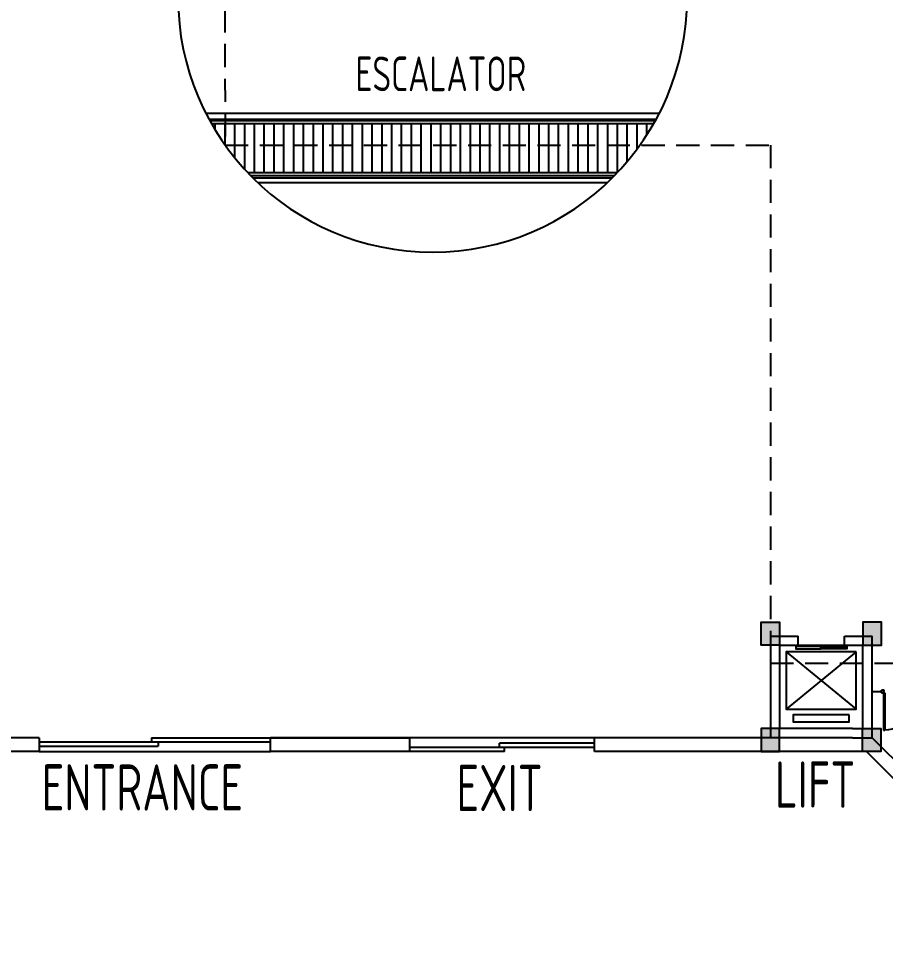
# Model space of a CAD drawing. Header units: millimetres. Extents: x 0 to 371, y 0 to 131.
# Drawn here: x 33.78 to 52.52, y 28.52 to 48.37 of the extents above; entities that cross this region are included whole.
import ezdxf

# ---------------------------------------------------------------- set-up
doc = ezdxf.new("R2010")
doc.units = ezdxf.units.MM
doc.linetypes.add('DASHED2', pattern=[0.375, 0.25, -0.125])
for name, color, linetype in [('COL_FILL', 8, 'Continuous'), ('COLUMN', 7, 'Continuous'), ('STAIR', 2, 'Continuous'), ('WINDOW', 2, 'Continuous'), ('YQ_TEXT', 6, 'Continuous')]:
    doc.layers.add(name, color=color, linetype=linetype)
doc.styles.add('YQ_DIM', font='SUPEROS.SHX', dxfattribs={"width": 0.8, "bigfont": 'HZDX.SHX'})
doc.styles.add('YQ_TEXT', font='SUPEROS.SHX', dxfattribs={"width": 0.8, "bigfont": 'HZDX.SHX'})

# ---------------------------------------------------------------- blocks, each defined once
blk = doc.blocks.new('WD_LD2')
for p, q in [((-0.5, 0.5), (0.5, 0.5)), ((-0.5, 0.1), (0.0141, 0.1)), ((0.0141, -0.2), (0.0141, 0.1)), ((-0.5, -0.2), (0.5, -0.2)), ((-0.0141, -0.5), (-0.0141, -0.2)), ((-0.0141, -0.5), (0.5, -0.5))]:
    blk.add_line(p, q)
blk = doc.blocks.new('DR_D01')
for p, q in [((-0.45, 0.93), (-0.42, 0.93)), ((-0.45, 0.03), (-0.45, 0.93)), ((-0.42, 0.03), (-0.42, 0.93)), ((-0.5, 0.03), (-0.42, 0.03)), ((-0.5, 0.03), (-0.5, -0.03)), ((-0.45, 0.03), (-0.45, 0)), ((-0.45, 0), (-0.435, 0)), ((-0.435, 0), (-0.435, -0.03)), ((0.435, 0), (0.435, -0.03)), ((0.45, 0), (0.435, 0)), ((0.45, 0.03), (0.45, 0)), ((0.5, 0.03), (0.45, 0.03)), ((0.5, -0.03), (0.5, 0.03)), ((-0.435, -0.03), (-0.5, -0.03)), ((0.435, -0.03), (0.5, -0.03))]:
    blk.add_line(p, q)
blk.add_arc((-0.46, 0.021), 0.91, 0.5915, 87.4664)

msp = doc.modelspace()

# ---------------------------------------------------------------- hatches: boundary and pattern name
at = {"layer": 'COL_FILL'}
h = msp.add_hatch(color=256, dxfattribs=at)
h.dxf.hatch_style = 1
h.paths.add_polyline_path([(50.2273, 34.8202), (49.8273, 34.8202), (49.8273, 35.3202), (50.2273, 35.3202)])
h = msp.add_hatch(color=256, dxfattribs=at)
h.dxf.hatch_style = 1
h.paths.add_polyline_path([(52.0273, 34.8202), (52.4273, 34.8202), (52.4273, 35.3202), (52.0273, 35.3202)])
h = msp.add_hatch(color=256, dxfattribs=at)
h.dxf.hatch_style = 1
h.paths.add_polyline_path([(50.2273, 33.0202), (49.8273, 33.0202), (49.8273, 32.5202), (50.2273, 32.5202)])
h = msp.add_hatch(color=256, dxfattribs=at)
h.dxf.hatch_style = 1
h.paths.add_polyline_path([(52.0152, 33.0202), (52.4152, 33.0202), (52.4152, 32.5202), (52.0152, 32.5202)])

# ---------------------------------------------------------------- linework, layer by layer
at = {"linetype": 'DASHED2', "ltscale": 2}
for p, q in [((38.2273, 59.8202), (38.2433, 45.6353)), ((38.2433, 45.6353), (50.0273, 45.6353)), ((50.0273, 45.6353), (50.0273, 34.4353)), ((50.0273, 34.4353), (66.2358, 34.4353))]:
    msp.add_line(p, q, dxfattribs=at)
for p, q in [((39.7273, 44.8202), (38.9524, 44.8202)), ((42.7273, 44.8202), (39.7273, 44.8202)), ((45.7273, 44.8202), (39.7273, 44.8202)), ((50.0273, 35.0202), (50.6273, 35.0202)), ((50.0273, 35.0202), (50.0273, 32.8202)), ((50.6273, 34.8202), (50.6273, 35.0202)), ((51.6273, 35.0202), (52.2273, 35.0202)), ((51.6273, 34.8202), (51.6273, 35.0202)), ((52.2273, 33.8202), (52.2273, 35.0202)), ((50.2273, 34.8202), (50.6273, 34.8202)), ((50.2273, 34.8202), (50.2273, 33.0202)), ((51.6273, 34.8202), (52.0273, 34.8202)), ((52.0273, 33.8202), (52.0273, 34.8202)), ((52.0273, 33.0202), (52.0273, 33.8202)), ((52.2273, 32.8202), (52.2273, 33.8202)), ((52.2273, 33.8202), (52.4273, 33.8202)), ((52.4723, 33.8202), (52.4858, 33.8202)), ((51.8031, 33.0202), (50.2273, 33.0202)), ((51.8031, 33.0202), (52.0273, 33.0202)), ((34.2273, 32.8202), (31.2273, 32.8202)), ((34.2273, 32.8202), (34.2273, 32.5202)), ((42.2273, 32.8202), (39.2273, 32.8202)), ((39.2273, 32.5202), (39.2273, 32.8202)), ((39.2273, 32.8202), (42.2273, 32.8202)), ((42.2273, 32.8202), (42.2273, 32.5202)), ((51.8031, 32.8202), (46.2273, 32.8202)), ((46.2273, 32.5202), (46.2273, 32.8202)), ((51.8031, 32.8202), (52.2273, 32.8202)), ((52.2273, 32.8202), (56.2273, 28.8202)), ((34.2273, 32.5202), (31.5273, 32.5202)), ((42.2273, 32.5202), (39.2273, 32.5202)), ((52.1031, 32.5202), (46.2273, 32.5202)), ((52.1031, 32.5202), (56.1031, 28.5202))]:
    msp.add_line(p, q)
msp.add_arc((42.7273, 48.8202), 5.5, 180, 0)
at = {"layer": 'COLUMN'}
for points in [[(50.2273, 34.8202), (49.8273, 34.8202), (49.8273, 35.3202), (50.2273, 35.3202)], [(52.0273, 34.8202), (52.4273, 34.8202), (52.4273, 35.3202), (52.0273, 35.3202)], [(50.2273, 33.0202), (49.8273, 33.0202), (49.8273, 32.5202), (50.2273, 32.5202)], [(52.0152, 33.0202), (52.4152, 33.0202), (52.4152, 32.5202), (52.0152, 32.5202)]]:
    msp.add_lwpolyline(points, close=True, dxfattribs=at)
at = {"layer": 'STAIR'}
for p, q in [((38.0313, 45.957), (38.0313, 46.0922)), ((38.2433, 45.6353), (38.2433, 46.0922)), ((38.4553, 45.3561), (38.4553, 46.0922)), ((38.6673, 45.1099), (38.6673, 46.0922)), ((38.8793, 45.0322), (38.8793, 46.0922)), ((39.0913, 45.0322), (39.0913, 46.0922)), ((39.3033, 45.0322), (39.3033, 46.0922)), ((39.5153, 45.0322), (39.5153, 46.0922)), ((39.7273, 45.0322), (39.7273, 46.0922)), ((39.9393, 45.0322), (39.9393, 46.0922)), ((40.1513, 45.0322), (40.1513, 46.0922)), ((40.3633, 45.0322), (40.3633, 46.0922)), ((40.5754, 45.0322), (40.5754, 46.0922)), ((40.7874, 45.0322), (40.7874, 46.0922)), ((40.9994, 45.0322), (40.9994, 46.0922)), ((41.2114, 45.0322), (41.2114, 46.0922)), ((41.4234, 45.0322), (41.4234, 46.0922)), ((41.6354, 45.0322), (41.6354, 46.0922)), ((41.8474, 45.0322), (41.8474, 46.0922)), ((42.0594, 45.0322), (42.0594, 46.0922)), ((42.2714, 45.0322), (42.2714, 46.0922)), ((42.4834, 45.0322), (42.4834, 46.0922)), ((42.6954, 45.0322), (42.6954, 46.0922)), ((42.9074, 45.0322), (42.9074, 46.0922)), ((43.1194, 45.0322), (43.1194, 46.0922)), ((43.3314, 45.0322), (43.3314, 46.0922)), ((43.5434, 45.0322), (43.5434, 46.0922)), ((43.7554, 45.0322), (43.7554, 46.0922)), ((43.9674, 45.0322), (43.9674, 46.0922)), ((44.1794, 45.0322), (44.1794, 46.0922)), ((44.3914, 45.0322), (44.3914, 46.0922)), ((44.6034, 45.0322), (44.6034, 46.0922)), ((44.8154, 45.0322), (44.8154, 46.0922)), ((45.0274, 45.0322), (45.0274, 46.0922)), ((45.2394, 45.0322), (45.2394, 46.0922)), ((45.4514, 45.0322), (45.4514, 46.0922)), ((45.6635, 45.0322), (45.6635, 46.0922)), ((45.8755, 45.0322), (45.8755, 46.0922)), ((46.0875, 45.0322), (46.0875, 46.0922)), ((46.2995, 45.0322), (46.2995, 46.0922)), ((46.5115, 45.0322), (46.5115, 46.0922)), ((46.7235, 45.0322), (46.7235, 46.0922)), ((46.9355, 45.2788), (46.9355, 46.0922)), ((47.1475, 45.5472), (47.1475, 46.0922)), ((47.3595, 45.8548), (47.3595, 46.0922)), ((51.8833, 34.6762), (50.3713, 33.4364)), ((50.3713, 34.6762), (51.8833, 33.4364))]:
    msp.add_line(p, q, dxfattribs=at)
for points in [[(47.6263, 46.3202), (37.8284, 46.3202)], [(37.8925, 46.1982), (47.5621, 46.1982)], [(47.5389, 46.1558), (37.9158, 46.1558)], [(47.5031, 46.0922), (37.9515, 46.0922)], [(46.715, 45.0322), (38.7397, 45.0322)], [(46.6536, 44.9686), (38.8011, 44.9686)], [(38.8432, 44.9262), (46.6115, 44.9262)], [(46.5023, 44.8202), (38.9524, 44.8202)]]:
    msp.add_lwpolyline(points, dxfattribs=at)
for points in [[(51.8833, 34.6762), (50.3713, 34.6762), (50.3713, 33.4364), (51.8833, 33.4364)], [(51.7321, 33.3154), (50.5225, 33.3154), (50.5225, 33.1642), (51.7321, 33.1642)]]:
    msp.add_lwpolyline(points, close=True, dxfattribs=at)
at = {"layer": 'WINDOW'}
msp.add_line((50.6273, 34.8202), (51.6273, 34.8202), dxfattribs=at)
for points in [[(50.5773, 34.7902), (50.5773, 34.7402), (51.1173, 34.7402), (51.1173, 34.7902)], [(51.6773, 34.7902), (51.6773, 34.7402), (51.1373, 34.7402), (51.1373, 34.7902)]]:
    msp.add_lwpolyline(points, close=True, dxfattribs=at)
at = {"layer": 'YQ_TEXT'}
msp.add_lwpolyline([(40.2065, 45.6329, 0, 0.4711, 0), (41.6199, 45.6329, 0, 0, 0), (44.5314, 45.6329, 0, 0, 0)], format="xyseb", dxfattribs=at)
msp.add_lwpolyline([(43.3387, 44.9686), (43.3411, 44.9748)], dxfattribs=at)

# ---------------------------------------------------------------- block references
at = {"layer": 'WINDOW'}
for name, p, xscale, yscale, zscale in [('DR_D01', (52.8773, 33.8202), 0.9, -0.9, 0.9), ('WD_LD2', (44.2273, 32.6702), -3.999999999999971, 0.2999999999999687, 3.999999999999971)]:
    msp.add_blockref(name, p, dxfattribs=dict(at, xscale=xscale, yscale=yscale, zscale=zscale))
at = {"layer": 'WINDOW', "xscale": -4.999999999999943, "yscale": 0.3000000000004945, "zscale": 4.999999999999943, "rotation": 180}
msp.add_blockref('WD_LD2', (36.7273, 32.6702), dxfattribs=at)

# ---------------------------------------------------------------- texts
at = {"color": 250, "width": 0.8}
for s, height, style, p in [('ESCALATOR', 0.75, 'YQ_TEXT', (41.0611, 46.7998)), ('ENTRANCE', 1, 'YQ_DIM', (34.2803, 31.246)), ('EXIT', 1, 'YQ_DIM', (43.2439, 31.2343)), ('LIFT', 1, 'YQ_DIM', (50.1238, 31.3085))]:
    msp.add_text(s, height=height, dxfattribs=dict(at, style=style)).set_placement(p)

doc.saveas('drawing.dxf')
